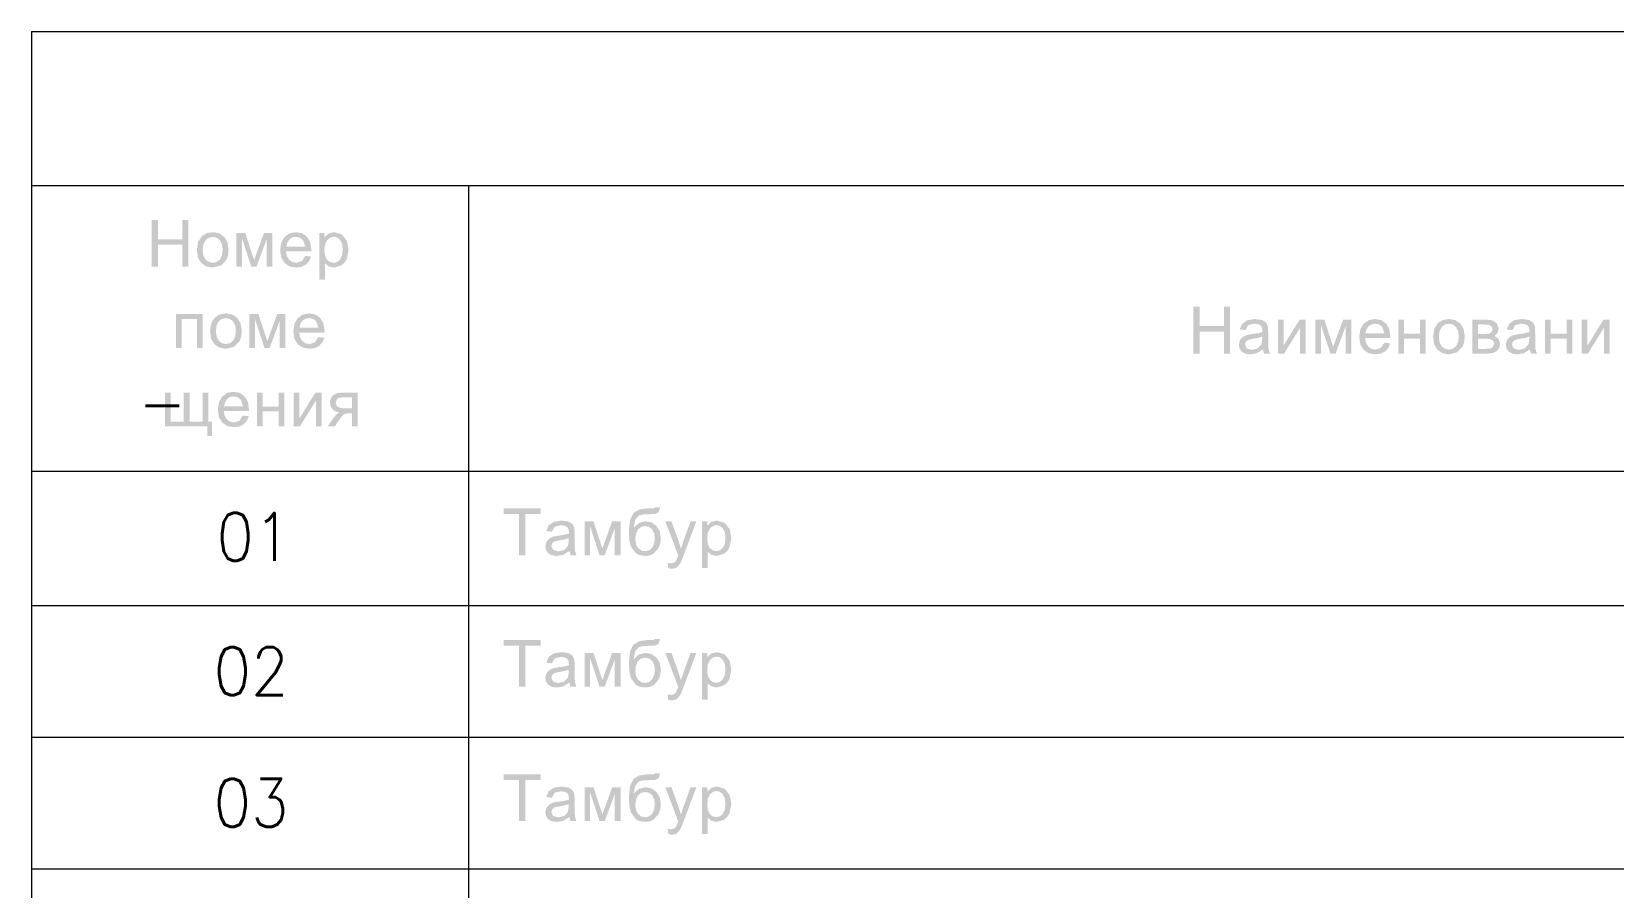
# Model space of a CAD drawing. Header units: millimetres. Extents: x 0 to 420, y 0 to 297.
# Drawn here: x 28.91 to 52.82, y 238.65 to 251.59 of the extents above; entities that cross this region are included whole.
import ezdxf

# ---------------------------------------------------------------- set-up
doc = ezdxf.new("R2010")
doc.units = ezdxf.units.MM
doc.styles.get("Standard").update_dxf_attribs({"font": 'STANDARD'})

msp = doc.modelspace()

# ---------------------------------------------------------------- hatches: boundary and pattern name
for points in [[(30.72871, 248.030999), (30.72871, 248.738208), (30.821865, 248.738208), (30.821865, 248.447718), (31.189526, 248.447718), (31.189526, 248.738208), (31.283232, 248.738208), (31.283232, 248.030999), (31.189526, 248.030999), (31.189526, 248.364484), (30.821865, 248.364484), (30.821865, 248.030999)], [(32.007359, 248.543078), (32.142407, 248.543078), (32.276903, 248.133525), (32.426282, 248.543078), (32.551408, 248.543078), (32.551408, 248.030999), (32.464316, 248.030999), (32.464316, 248.443308), (32.312732, 248.030999), (32.235011, 248.030999), (32.092246, 248.463152), (32.092246, 248.030999), (32.007359, 248.030999)], [(31.09593, 247.315411), (31.49997, 247.315411), (31.49997, 246.803332), (31.41343, 246.803332), (31.41343, 247.243753), (31.183022, 247.243753), (31.183022, 246.803332), (31.09593, 246.803332)], [(32.206637, 247.315411), (32.341685, 247.315411), (32.476181, 246.905858), (32.625561, 247.315411), (32.750687, 247.315411), (32.750687, 246.803332), (32.663595, 246.803332), (32.663595, 247.215641), (32.51201, 246.803332), (32.434289, 246.803332), (32.291524, 247.235485), (32.291524, 246.803332), (32.206637, 246.803332)], [(46.47671, 246.718666), (46.47671, 247.425875), (46.569865, 247.425875), (46.569865, 247.135384), (46.937526, 247.135384), (46.937526, 247.425875), (47.031232, 247.425875), (47.031232, 246.718666), (46.937526, 246.718666), (46.937526, 247.052151), (46.569865, 247.052151), (46.569865, 246.718666)], [(47.752603, 247.230745), (47.839695, 247.230745), (47.839695, 246.840484), (48.080025, 247.230745), (48.173731, 247.230745), (48.173731, 246.718666), (48.08719, 246.718666), (48.08719, 247.106721), (47.846309, 246.718666), (47.752603, 246.718666)], [(48.319706, 247.230745), (48.454754, 247.230745), (48.58925, 246.821192), (48.738629, 247.230745), (48.863755, 247.230745), (48.863755, 246.718666), (48.776663, 246.718666), (48.776663, 247.130975), (48.625079, 246.718666), (48.547358, 246.718666), (48.404593, 247.150818), (48.404593, 246.718666), (48.319706, 246.718666)], [(49.5734, 247.230745), (49.660492, 247.230745), (49.660492, 247.017976), (49.900822, 247.017976), (49.900822, 247.230745), (49.987914, 247.230745), (49.987914, 246.718666), (49.900822, 246.718666), (49.900822, 246.945766), (49.660492, 246.945766), (49.660492, 246.718666), (49.5734, 246.718666)], [(51.789396, 247.230745), (51.876488, 247.230745), (51.876488, 247.017976), (52.116818, 247.017976), (52.116818, 247.230745), (52.20391, 247.230745), (52.20391, 246.718666), (52.116818, 246.718666), (52.116818, 246.945766), (51.876488, 246.945766), (51.876488, 246.718666), (51.789396, 246.718666)], [(52.346125, 247.230745), (52.433217, 247.230745), (52.433217, 246.840484), (52.673547, 247.230745), (52.767253, 247.230745), (52.767253, 246.718666), (52.680713, 246.718666), (52.680713, 247.106721), (52.439832, 246.718666), (52.346125, 246.718666)], [(30.9288, 246.130078), (31.015892, 246.130078), (31.015892, 245.689657), (31.213778, 245.689657), (31.213778, 246.130078), (31.300319, 246.130078), (31.300319, 245.689657), (31.498757, 245.689657), (31.498757, 246.130078), (31.584746, 246.130078), (31.584746, 245.689657), (31.642624, 245.689657), (31.642624, 245.473029), (31.570415, 245.473029), (31.570415, 245.617999), (30.9288, 245.617999)], [(32.318786, 246.130078), (32.405878, 246.130078), (32.405878, 245.917309), (32.646208, 245.917309), (32.646208, 246.130078), (32.7333, 246.130078), (32.7333, 245.617999), (32.646208, 245.617999), (32.646208, 245.8451), (32.405878, 245.8451), (32.405878, 245.617999), (32.318786, 245.617999)], [(32.875515, 246.130078), (32.962607, 246.130078), (32.962607, 245.739818), (33.202937, 246.130078), (33.296643, 246.130078), (33.296643, 245.617999), (33.210102, 245.617999), (33.210102, 246.006055), (32.969221, 245.617999), (32.875515, 245.617999)], [(36.281983, 243.670666), (36.281983, 244.29409), (36.048819, 244.29409), (36.048819, 244.377875), (36.609405, 244.377875), (36.609405, 244.29409), (36.375139, 244.29409), (36.375139, 243.670666)], [(37.27163, 244.182745), (37.406678, 244.182745), (37.541175, 243.773192), (37.690554, 244.182745), (37.81568, 244.182745), (37.81568, 243.670666), (37.728588, 243.670666), (37.728588, 244.082975), (37.577004, 243.670666), (37.499282, 243.670666), (37.356518, 244.102818), (37.356518, 243.670666), (37.27163, 243.670666)], [(38.538078, 243.473331), (38.528707, 243.55491), (38.578316, 243.547193), (38.624067, 243.557115), (38.65273, 243.583574), (38.663548, 243.606587), (38.67974, 243.648617), (38.687457, 243.669563), (38.492878, 244.182745), (38.586585, 244.182745), (38.692969, 243.886191), (38.729901, 243.76768), (38.76573, 243.884537), (38.875421, 244.182745), (38.961962, 244.182745), (38.767383, 243.661846), (38.73934, 243.590671), (38.718325, 243.54554), (38.665408, 243.482701), (38.594302, 243.462858)], [(36.281983, 241.680999), (36.281983, 242.304424), (36.048819, 242.304424), (36.048819, 242.388208), (36.609405, 242.388208), (36.609405, 242.304424), (36.375139, 242.304424), (36.375139, 241.680999)], [(37.27163, 242.193078), (37.406678, 242.193078), (37.541175, 241.783525), (37.690554, 242.193078), (37.81568, 242.193078), (37.81568, 241.680999), (37.728588, 241.680999), (37.728588, 242.093308), (37.577004, 241.680999), (37.499282, 241.680999), (37.356518, 242.113152), (37.356518, 241.680999), (37.27163, 241.680999)], [(38.538078, 241.483664), (38.528707, 241.565244), (38.578316, 241.557527), (38.624067, 241.567449), (38.65273, 241.593907), (38.663548, 241.61692), (38.67974, 241.65895), (38.687457, 241.679897), (38.492878, 242.193078), (38.586585, 242.193078), (38.692969, 241.896524), (38.729901, 241.778013), (38.76573, 241.894871), (38.875421, 242.193078), (38.961962, 242.193078), (38.767383, 241.67218), (38.73934, 241.601004), (38.718325, 241.555873), (38.665408, 241.493035), (38.594302, 241.473191)], [(36.281983, 239.648999), (36.281983, 240.272424), (36.048819, 240.272424), (36.048819, 240.356208), (36.609405, 240.356208), (36.609405, 240.272424), (36.375139, 240.272424), (36.375139, 239.648999)], [(37.27163, 240.161078), (37.406678, 240.161078), (37.541175, 239.751525), (37.690554, 240.161078), (37.81568, 240.161078), (37.81568, 239.648999), (37.728588, 239.648999), (37.728588, 240.061308), (37.577004, 239.648999), (37.499282, 239.648999), (37.356518, 240.081152), (37.356518, 239.648999), (37.27163, 239.648999)], [(38.538078, 239.451664), (38.528707, 239.533244), (38.578316, 239.525527), (38.624067, 239.535449), (38.65273, 239.561907), (38.663548, 239.58492), (38.67974, 239.62695), (38.687457, 239.647897), (38.492878, 240.161078), (38.586585, 240.161078), (38.692969, 239.864524), (38.729901, 239.746013), (38.76573, 239.862871), (38.875421, 240.161078), (38.961962, 240.161078), (38.767383, 239.64018), (38.73934, 239.569004), (38.718325, 239.523873), (38.665408, 239.461035), (38.594302, 239.441191)]]:
    msp.add_hatch(color=251).paths.add_polyline_path(points, flags=0)
h = msp.add_hatch(color=251)
h.paths.add_polyline_path([(31.411314, 248.287314), (31.430882, 248.410993), (31.490138, 248.497878), (31.56338, 248.540322), (31.651093, 248.554654), (31.747073, 248.53729), (31.823623, 248.4852), (31.87399, 248.402863), (31.890871, 248.29448), (31.88343, 248.205734), (31.861106, 248.138486), (31.775116, 248.050843), (31.651093, 248.019423), (31.553941, 248.036511), (31.47746, 248.088325), (31.42785, 248.172317)], flags=0)
h.paths.add_polyline_path([(31.50006, 248.287314), (31.510808, 248.200842), (31.543054, 248.139588), (31.591492, 248.103139), (31.651093, 248.091081), (31.71021, 248.103208), (31.75858, 248.14014), (31.790826, 248.202082), (31.801574, 248.29007), (31.790826, 248.373166), (31.75858, 248.433937), (31.71021, 248.470662), (31.651093, 248.482996), (31.591492, 248.470662), (31.543054, 248.433937), (31.510808, 248.372821)], flags=0)
h = msp.add_hatch(color=251)
h.paths.add_polyline_path([(33.049757, 248.195812), (33.139605, 248.184788), (33.109288, 248.11499), (33.060781, 248.062969), (32.995324, 248.030241), (32.914158, 248.019423), (32.813561, 248.036511), (32.736115, 248.088325), (32.686781, 248.171559), (32.670521, 248.282904), (32.687057, 248.397419), (32.736666, 248.482996), (32.813079, 248.536601), (32.909748, 248.554654), (33.002834, 248.537015), (33.077317, 248.484649), (33.125962, 248.400727), (33.142361, 248.287865), (33.14181, 248.264714), (32.759817, 248.264714), (32.774287, 248.1903), (32.807773, 248.13573), (32.855867, 248.102244), (32.914709, 248.091081), (32.996289, 248.115886)], flags=0)
h.paths.add_polyline_path([(32.764778, 248.336372), (33.050859, 248.336372), (33.018337, 248.433386), (32.970313, 248.470869), (32.910299, 248.483547), (32.855384, 248.473349), (32.809978, 248.443308), (32.778076, 248.396661)], flags=0)
h = msp.add_hatch(color=251)
h.paths.add_polyline_path([(33.260502, 247.834766), (33.260502, 248.543078), (33.339877, 248.543078), (33.339877, 248.476932), (33.402716, 248.53481), (33.488154, 248.554654), (33.603909, 248.521029), (33.679426, 248.425669), (33.705333, 248.291173), (33.677221, 248.14951), (33.642563, 248.093838), (33.59509, 248.053048), (33.482091, 248.019423), (33.403818, 248.037614), (33.347594, 248.083916), (33.347594, 247.834766)], flags=0)
h.paths.add_polyline_path([(33.339326, 248.284007), (33.349248, 248.197948), (33.379013, 248.137935), (33.423179, 248.102726), (33.476027, 248.091081), (33.529771, 248.103139), (33.575246, 248.139588), (33.606252, 248.202014), (33.616587, 248.291724), (33.60639, 248.376955), (33.576348, 248.437796), (33.532044, 248.474521), (33.479886, 248.486854), (33.427727, 248.473763), (33.381769, 248.43504), (33.349799, 248.371306)], flags=0)
h = msp.add_hatch(color=251)
h.paths.add_polyline_path([(31.610592, 247.059647), (31.63016, 247.183326), (31.689416, 247.270212), (31.762659, 247.312655), (31.850371, 247.326987), (31.946351, 247.309624), (32.022901, 247.257534), (32.073269, 247.175196), (32.09015, 247.066813), (32.082708, 246.978068), (32.060384, 246.910819), (31.974394, 246.823176), (31.850371, 246.791757), (31.753219, 246.808844), (31.676738, 246.860659), (31.627129, 246.94465)], flags=0)
h.paths.add_polyline_path([(31.699338, 247.059647), (31.710087, 246.973176), (31.742333, 246.911922), (31.790771, 246.875473), (31.850371, 246.863415), (31.909489, 246.875542), (31.957858, 246.912473), (31.990104, 246.974416), (32.000853, 247.062404), (31.990104, 247.145499), (31.957858, 247.206271), (31.909489, 247.242995), (31.850371, 247.255329), (31.790771, 247.242995), (31.742333, 247.206271), (31.710087, 247.145155)], flags=0)
h = msp.add_hatch(color=251)
h.paths.add_polyline_path([(33.249035, 246.968146), (33.338883, 246.957121), (33.308566, 246.887324), (33.260059, 246.835303), (33.194602, 246.802574), (33.113436, 246.791757), (33.012839, 246.808844), (32.935393, 246.860659), (32.88606, 246.943892), (32.869799, 247.055238), (32.886335, 247.169753), (32.935945, 247.255329), (33.012357, 247.308935), (33.109026, 247.326987), (33.202113, 247.309348), (33.276596, 247.256983), (33.32524, 247.17306), (33.341639, 247.060199), (33.341088, 247.037048), (32.959096, 247.037048), (32.973565, 246.962634), (33.007051, 246.908063), (33.055145, 246.874577), (33.113987, 246.863415), (33.195567, 246.888219)], flags=0)
h.paths.add_polyline_path([(32.964057, 247.108706), (33.250137, 247.108706), (33.217616, 247.205719), (33.169591, 247.243202), (33.109577, 247.25588), (33.054663, 247.245683), (33.009256, 247.215641), (32.977355, 247.168995)], flags=0)
h = msp.add_hatch(color=251)
h.paths.add_polyline_path([(47.525872, 246.782055), (47.432717, 246.723627), (47.336805, 246.70709), (47.262116, 246.717425), (47.20727, 246.748431), (47.173301, 246.795285), (47.16207, 246.853713), (47.179158, 246.922064), (47.223806, 246.972225), (47.286645, 247.000888), (47.363815, 247.014117), (47.454627, 247.027346), (47.518155, 247.043883), (47.518706, 247.066483), (47.512574, 247.111613), (47.494453, 247.141448), (47.452698, 247.16329), (47.395234, 247.170662), (47.304835, 247.149165), (47.26184, 247.073097), (47.176953, 247.084673), (47.214987, 247.172867), (47.291606, 247.22413), (47.407912, 247.24232), (47.514297, 247.226886), (47.57493, 247.18775), (47.60194, 247.129321), (47.60635, 247.048844), (47.60635, 246.933088), (47.607659, 246.834352), (47.611862, 246.779851), (47.63391, 246.718666), (47.54296, 246.718666)], flags=0)
h.paths.add_polyline_path([(47.518155, 246.975532), (47.459106, 246.957618), (47.376493, 246.94301), (47.300976, 246.925371), (47.266801, 246.897259), (47.254674, 246.855918), (47.280581, 246.798041), (47.357751, 246.77489), (47.447048, 246.796938), (47.504375, 246.857021), (47.518155, 246.944113)], flags=0)
h = msp.add_hatch(color=251)
h.paths.add_polyline_path([(49.362104, 246.883479), (49.451952, 246.872455), (49.421635, 246.802657), (49.373128, 246.750636), (49.307671, 246.717908), (49.226505, 246.70709), (49.125908, 246.724178), (49.048462, 246.775992), (48.999128, 246.859226), (48.982867, 246.970571), (48.999404, 247.085086), (49.049013, 247.170662), (49.125426, 247.224268), (49.222095, 247.24232), (49.315181, 247.224681), (49.389664, 247.172316), (49.438309, 247.088393), (49.454708, 246.975532), (49.454157, 246.952381), (49.072164, 246.952381), (49.086634, 246.877967), (49.12012, 246.823397), (49.168214, 246.78991), (49.227056, 246.778748), (49.308636, 246.803553)], flags=0)
h.paths.add_polyline_path([(49.077125, 247.024039), (49.363206, 247.024039), (49.330684, 247.121053), (49.28266, 247.158535), (49.222646, 247.171213), (49.167731, 247.161016), (49.122325, 247.130975), (49.090423, 247.084328)], flags=0)
h = msp.add_hatch(color=251)
h.paths.add_polyline_path([(50.098159, 246.974981), (50.117727, 247.09866), (50.176982, 247.185545), (50.250225, 247.227989), (50.337937, 247.24232), (50.433918, 247.224957), (50.510468, 247.172867), (50.560835, 247.090529), (50.577716, 246.982147), (50.570274, 246.893401), (50.54795, 246.826153), (50.461961, 246.738509), (50.337937, 246.70709), (50.240786, 246.724178), (50.164304, 246.775992), (50.114695, 246.859983)], flags=0)
h.paths.add_polyline_path([(50.186904, 246.974981), (50.197653, 246.888509), (50.229899, 246.827255), (50.278337, 246.790806), (50.337937, 246.778748), (50.397055, 246.790875), (50.445424, 246.827806), (50.47767, 246.889749), (50.488419, 246.977737), (50.47767, 247.060833), (50.445424, 247.121604), (50.397055, 247.158329), (50.337937, 247.170662), (50.278337, 247.158329), (50.229899, 247.121604), (50.197653, 247.060488)], flags=0)
h = msp.add_hatch(color=251)
h.paths.add_polyline_path([(51.562114, 246.782055), (51.468959, 246.723627), (51.373047, 246.70709), (51.298358, 246.717425), (51.243512, 246.748431), (51.209543, 246.795285), (51.198312, 246.853713), (51.2154, 246.922064), (51.260048, 246.972225), (51.322887, 247.000888), (51.400057, 247.014117), (51.49087, 247.027346), (51.554397, 247.043883), (51.554948, 247.066483), (51.548816, 247.111613), (51.530695, 247.141448), (51.48894, 247.16329), (51.431476, 247.170662), (51.341077, 247.149165), (51.298082, 247.073097), (51.213195, 247.084673), (51.251229, 247.172867), (51.327848, 247.22413), (51.444154, 247.24232), (51.550539, 247.226886), (51.611172, 247.18775), (51.638182, 247.129321), (51.642592, 247.048844), (51.642592, 246.933088), (51.643901, 246.834352), (51.648104, 246.779851), (51.670152, 246.718666), (51.579202, 246.718666)], flags=0)
h.paths.add_polyline_path([(51.554397, 246.975532), (51.495348, 246.957618), (51.412735, 246.94301), (51.337218, 246.925371), (51.303043, 246.897259), (51.290916, 246.855918), (51.316823, 246.798041), (51.393994, 246.77489), (51.48329, 246.796938), (51.540617, 246.857021), (51.554397, 246.944113)], flags=0)
h = msp.add_hatch(color=251)
h.paths.add_polyline_path([(50.691999, 247.230745), (50.89209, 247.230745), (50.956237, 247.227575), (51.001782, 247.218618), (51.063518, 247.173418), (51.089425, 247.095146), (51.073991, 247.030654), (51.028791, 246.985454), (51.088322, 246.940254), (51.112576, 246.861982), (51.096935, 246.798454), (51.06021, 246.753943), (51.002333, 246.727416), (50.922958, 246.718666), (50.691999, 246.718666)], flags=0)
h.paths.add_polyline_path([(50.779091, 247.015219), (50.871695, 247.015219), (50.947211, 247.020732), (50.984694, 247.044434), (51.00123, 247.086877), (50.972567, 247.143101), (50.933638, 247.155021), (50.874451, 247.159087), (50.779091, 247.159087)], flags=0)
h.paths.add_polyline_path([(50.779091, 246.790324), (50.893192, 246.790324), (50.955273, 246.794527), (50.994616, 246.807411), (51.023279, 246.866391), (51.007294, 246.911591), (50.965953, 246.938601), (50.883822, 246.944113), (50.779091, 246.944113)], flags=0)
h = msp.add_hatch(color=251)
h.paths.add_polyline_path([(32.107489, 245.782812), (32.197337, 245.771788), (32.16702, 245.70199), (32.118514, 245.64997), (32.053057, 245.617241), (31.97189, 245.606423), (31.871293, 245.623511), (31.793848, 245.675325), (31.744514, 245.758559), (31.728253, 245.869904), (31.74479, 245.984419), (31.794399, 246.069996), (31.870811, 246.123601), (31.967481, 246.141654), (32.060567, 246.124015), (32.13505, 246.071649), (32.183695, 245.987727), (32.200093, 245.874865), (32.199542, 245.851714), (31.81755, 245.851714), (31.832019, 245.7773), (31.865506, 245.72273), (31.913599, 245.689244), (31.972441, 245.678081), (32.054021, 245.702886)], flags=0)
h.paths.add_polyline_path([(31.822511, 245.923372), (32.108592, 245.923372), (32.07607, 246.020386), (32.028045, 246.057869), (31.968032, 246.070547), (31.913117, 246.060349), (31.867711, 246.030308), (31.835809, 245.983661)], flags=0)
h = msp.add_hatch(color=251)
h.paths.add_polyline_path([(33.843351, 246.130078), (33.843351, 245.617999), (33.756811, 245.617999), (33.756811, 245.817539), (33.70665, 245.817539), (33.638299, 245.805412), (33.610945, 245.780676), (33.573256, 245.729896), (33.497188, 245.617999), (33.389701, 245.617999), (33.483408, 245.755803), (33.526127, 245.805274), (33.568846, 245.827461), (33.504009, 245.84572), (33.458603, 245.880929), (33.431593, 245.927506), (33.422774, 245.980699), (33.434418, 246.040919), (33.469627, 246.088737), (33.526954, 246.119743), (33.605778, 246.130078)], flags=0)
h.paths.add_polyline_path([(33.756811, 246.05842), (33.633338, 246.05842), (33.569328, 246.052288), (33.533017, 246.034167), (33.510968, 245.977943), (33.519237, 245.938117), (33.544041, 245.910694), (33.589654, 245.894571), (33.660899, 245.889197), (33.756811, 245.889197)], flags=0)
h = msp.add_hatch(color=251)
h.paths.add_polyline_path([(38.338833, 244.394411), (38.415452, 244.39386), (38.392301, 244.321651), (38.347101, 244.295744), (38.306036, 244.291541), (38.238512, 244.290232), (38.148044, 244.284926), (38.091888, 244.269285), (38.035664, 244.202588), (38.016372, 244.085731), (38.092991, 244.158491), (38.19221, 244.182745), (38.2844, 244.165381), (38.359228, 244.113292), (38.408837, 244.03185), (38.425374, 243.92643), (38.41683, 243.844574), (38.39175, 243.779255), (38.312926, 243.690509), (38.258769, 243.666945), (38.188902, 243.65909), (38.10746, 243.669425), (38.046689, 243.700431), (37.969519, 243.807367), (37.949193, 243.896733), (37.942509, 244.034468), (37.959528, 244.204035), (38.01086, 244.307871), (38.09809, 244.360718), (38.222526, 244.378426), (38.29198, 244.378977), (38.323399, 244.381182)], flags=0)
h.paths.add_polyline_path([(38.334423, 243.928634), (38.324915, 244.001257), (38.296389, 244.059824), (38.250845, 244.098271), (38.190005, 244.111087), (38.125857, 244.097513), (38.078659, 244.057068), (38.049169, 243.993747), (38.039523, 243.912649), (38.050272, 243.833757), (38.082518, 243.775948), (38.130818, 243.740739), (38.189454, 243.729095), (38.247813, 243.742737), (38.294184, 243.783665), (38.324226, 243.847261)], flags=0)
h = msp.add_hatch(color=251)
h.paths.add_polyline_path([(37.042144, 243.734055), (36.948988, 243.675627), (36.853077, 243.65909), (36.778387, 243.669425), (36.723541, 243.700431), (36.689573, 243.747285), (36.678342, 243.805713), (36.695429, 243.874064), (36.740078, 243.924225), (36.802916, 243.952888), (36.880086, 243.966117), (36.970899, 243.979346), (37.034427, 243.995883), (37.034978, 244.018483), (37.028846, 244.063613), (37.010724, 244.093448), (36.96897, 244.11529), (36.911506, 244.122662), (36.821106, 244.101165), (36.778112, 244.025097), (36.693224, 244.036673), (36.731258, 244.124867), (36.807877, 244.17613), (36.924184, 244.19432), (37.030568, 244.178886), (37.091202, 244.13975), (37.118211, 244.081321), (37.122621, 244.000844), (37.122621, 243.885088), (37.12393, 243.786352), (37.128133, 243.731851), (37.150182, 243.670666), (37.059231, 243.670666)], flags=0)
h.paths.add_polyline_path([(37.034427, 243.927532), (36.975378, 243.909618), (36.892764, 243.89501), (36.817248, 243.877371), (36.783073, 243.849259), (36.770946, 243.807918), (36.796853, 243.750041), (36.874023, 243.72689), (36.96332, 243.748938), (37.020646, 243.809021), (37.034427, 243.896113)], flags=0)
h = msp.add_hatch(color=251)
h.paths.add_polyline_path([(39.046719, 243.474433), (39.046719, 244.182745), (39.126094, 244.182745), (39.126094, 244.116599), (39.188932, 244.174476), (39.274371, 244.19432), (39.390126, 244.160696), (39.465643, 244.065336), (39.49155, 243.930839), (39.463438, 243.789177), (39.42878, 243.733504), (39.381307, 243.692714), (39.268307, 243.65909), (39.190035, 243.67728), (39.133811, 243.723582), (39.133811, 243.474433)], flags=0)
h.paths.add_polyline_path([(39.125543, 243.923674), (39.135465, 243.837615), (39.16523, 243.777601), (39.209396, 243.742393), (39.262244, 243.730748), (39.315988, 243.742806), (39.361463, 243.779255), (39.392469, 243.84168), (39.402804, 243.931391), (39.392606, 244.016622), (39.362565, 244.077463), (39.318261, 244.114187), (39.266103, 244.126521), (39.213944, 244.113429), (39.167986, 244.074706), (39.136016, 244.010972)], flags=0)
h = msp.add_hatch(color=251)
h.paths.add_polyline_path([(38.338833, 242.404745), (38.415452, 242.404193), (38.392301, 242.331984), (38.347101, 242.306077), (38.306036, 242.301874), (38.238512, 242.300565), (38.148044, 242.29526), (38.091888, 242.279619), (38.035664, 242.212922), (38.016372, 242.096064), (38.092991, 242.168825), (38.19221, 242.193078), (38.2844, 242.175715), (38.359228, 242.123625), (38.408837, 242.042183), (38.425374, 241.936763), (38.41683, 241.854907), (38.39175, 241.789588), (38.312926, 241.700843), (38.258769, 241.677278), (38.188902, 241.669424), (38.10746, 241.679759), (38.046689, 241.710765), (37.969519, 241.8177), (37.949193, 241.907066), (37.942509, 242.044801), (37.959528, 242.214369), (38.01086, 242.318204), (38.09809, 242.371052), (38.222526, 242.388759), (38.29198, 242.389311), (38.323399, 242.391516)], flags=0)
h.paths.add_polyline_path([(38.334423, 241.938968), (38.324915, 242.01159), (38.296389, 242.070157), (38.250845, 242.108604), (38.190005, 242.12142), (38.125857, 242.107846), (38.078659, 242.067401), (38.049169, 242.00408), (38.039523, 241.922983), (38.050272, 241.84409), (38.082518, 241.786281), (38.130818, 241.751072), (38.189454, 241.739428), (38.247813, 241.75307), (38.294184, 241.793998), (38.324226, 241.857595)], flags=0)
h = msp.add_hatch(color=251)
h.paths.add_polyline_path([(37.042144, 241.744389), (36.948988, 241.68596), (36.853077, 241.669424), (36.778387, 241.679759), (36.723541, 241.710765), (36.689573, 241.757618), (36.678342, 241.816047), (36.695429, 241.884397), (36.740078, 241.934558), (36.802916, 241.963221), (36.880086, 241.97645), (36.970899, 241.98968), (37.034427, 242.006216), (37.034978, 242.028816), (37.028846, 242.073947), (37.010724, 242.103781), (36.96897, 242.125623), (36.911506, 242.132996), (36.821106, 242.111498), (36.778112, 242.03543), (36.693224, 242.047006), (36.731258, 242.1352), (36.807877, 242.186463), (36.924184, 242.204654), (37.030568, 242.18922), (37.091202, 242.150083), (37.118211, 242.091654), (37.122621, 242.011177), (37.122621, 241.895422), (37.12393, 241.796685), (37.128133, 241.742184), (37.150182, 241.680999), (37.059231, 241.680999)], flags=0)
h.paths.add_polyline_path([(37.034427, 241.937865), (36.975378, 241.919951), (36.892764, 241.905344), (36.817248, 241.887705), (36.783073, 241.859593), (36.770946, 241.818252), (36.796853, 241.760374), (36.874023, 241.737223), (36.96332, 241.759272), (37.020646, 241.819354), (37.034427, 241.906446)], flags=0)
h = msp.add_hatch(color=251)
h.paths.add_polyline_path([(39.046719, 241.484766), (39.046719, 242.193078), (39.126094, 242.193078), (39.126094, 242.126932), (39.188932, 242.18481), (39.274371, 242.204654), (39.390126, 242.171029), (39.465643, 242.075669), (39.49155, 241.941173), (39.463438, 241.79951), (39.42878, 241.743838), (39.381307, 241.703048), (39.268307, 241.669424), (39.190035, 241.687614), (39.133811, 241.733916), (39.133811, 241.484766)], flags=0)
h.paths.add_polyline_path([(39.125543, 241.934007), (39.135465, 241.847948), (39.16523, 241.787935), (39.209396, 241.752726), (39.262244, 241.741081), (39.315988, 241.753139), (39.361463, 241.789588), (39.392469, 241.852014), (39.402804, 241.941724), (39.392606, 242.026956), (39.362565, 242.087796), (39.318261, 242.124521), (39.266103, 242.136854), (39.213944, 242.123763), (39.167986, 242.08504), (39.136016, 242.021306)], flags=0)
h = msp.add_hatch(color=251)
h.paths.add_polyline_path([(38.338833, 240.372745), (38.415452, 240.372193), (38.392301, 240.299984), (38.347101, 240.274077), (38.306036, 240.269874), (38.238512, 240.268565), (38.148044, 240.26326), (38.091888, 240.247619), (38.035664, 240.180922), (38.016372, 240.064064), (38.092991, 240.136825), (38.19221, 240.161078), (38.2844, 240.143715), (38.359228, 240.091625), (38.408837, 240.010183), (38.425374, 239.904763), (38.41683, 239.822907), (38.39175, 239.757588), (38.312926, 239.668843), (38.258769, 239.645278), (38.188902, 239.637424), (38.10746, 239.647759), (38.046689, 239.678765), (37.969519, 239.7857), (37.949193, 239.875066), (37.942509, 240.012801), (37.959528, 240.182369), (38.01086, 240.286204), (38.09809, 240.339052), (38.222526, 240.356759), (38.29198, 240.357311), (38.323399, 240.359516)], flags=0)
h.paths.add_polyline_path([(38.334423, 239.906968), (38.324915, 239.97959), (38.296389, 240.038157), (38.250845, 240.076604), (38.190005, 240.08942), (38.125857, 240.075846), (38.078659, 240.035401), (38.049169, 239.97208), (38.039523, 239.890983), (38.050272, 239.81209), (38.082518, 239.754281), (38.130818, 239.719072), (38.189454, 239.707428), (38.247813, 239.72107), (38.294184, 239.761998), (38.324226, 239.825595)], flags=0)
h = msp.add_hatch(color=251)
h.paths.add_polyline_path([(37.042144, 239.712389), (36.948988, 239.65396), (36.853077, 239.637424), (36.778387, 239.647759), (36.723541, 239.678765), (36.689573, 239.725618), (36.678342, 239.784047), (36.695429, 239.852397), (36.740078, 239.902558), (36.802916, 239.931221), (36.880086, 239.94445), (36.970899, 239.95768), (37.034427, 239.974216), (37.034978, 239.996816), (37.028846, 240.041947), (37.010724, 240.071781), (36.96897, 240.093623), (36.911506, 240.100996), (36.821106, 240.079498), (36.778112, 240.00343), (36.693224, 240.015006), (36.731258, 240.1032), (36.807877, 240.154463), (36.924184, 240.172654), (37.030568, 240.15722), (37.091202, 240.118083), (37.118211, 240.059654), (37.122621, 239.979177), (37.122621, 239.863422), (37.12393, 239.764685), (37.128133, 239.710184), (37.150182, 239.648999), (37.059231, 239.648999)], flags=0)
h.paths.add_polyline_path([(37.034427, 239.905865), (36.975378, 239.887951), (36.892764, 239.873344), (36.817248, 239.855705), (36.783073, 239.827593), (36.770946, 239.786252), (36.796853, 239.728374), (36.874023, 239.705223), (36.96332, 239.727272), (37.020646, 239.787354), (37.034427, 239.874446)], flags=0)
h = msp.add_hatch(color=251)
h.paths.add_polyline_path([(39.046719, 239.452766), (39.046719, 240.161078), (39.126094, 240.161078), (39.126094, 240.094932), (39.188932, 240.15281), (39.274371, 240.172654), (39.390126, 240.139029), (39.465643, 240.043669), (39.49155, 239.909173), (39.463438, 239.76751), (39.42878, 239.711838), (39.381307, 239.671048), (39.268307, 239.637424), (39.190035, 239.655614), (39.133811, 239.701916), (39.133811, 239.452766)], flags=0)
h.paths.add_polyline_path([(39.125543, 239.902007), (39.135465, 239.815948), (39.16523, 239.755935), (39.209396, 239.720726), (39.262244, 239.709082), (39.315988, 239.721139), (39.361463, 239.757588), (39.392469, 239.820014), (39.402804, 239.909724), (39.392606, 239.994956), (39.362565, 240.055796), (39.318261, 240.092521), (39.266103, 240.104854), (39.213944, 240.091763), (39.167986, 240.05304), (39.136016, 239.989306)], flags=0)

# ---------------------------------------------------------------- linework, layer by layer
at = {"color": 251, "lineweight": 0}
for points in [[(28.913668, 251.586999), (77.681668, 251.586999)], [(28.913668, 251.586999), (28.913668, 249.258666)]]:
    msp.add_lwpolyline(points, dxfattribs=at)
at = {"color": 7, "lineweight": 0}
for points in [[(28.913668, 249.258666), (77.681668, 249.258666)], [(28.913668, 249.258666), (28.913668, 42.502666)], [(35.517668, 249.258666), (35.517668, 42.502666)], [(28.913668, 244.940666), (77.681668, 244.940666)], [(28.913668, 242.908666), (77.681668, 242.908666)], [(28.913668, 240.918999), (77.681668, 240.918999)], [(28.913668, 238.929332), (77.681668, 238.929332)]]:
    msp.add_lwpolyline(points, dxfattribs=at)

# ---------------------------------------------------------------- texts
at = {"color": 251, "char_height": 0.724708, "attachment_point": 1}
for s, insert, width in [('-', (30.522336, 246.342707), 0.32209244), ('01', (31.707668, 244.310708), 0.724708), ('02', (31.665335, 242.278706), 0.88575422), ('03', (31.665335, 240.289039), 0.88575422)]:
    msp.add_mtext(s, dxfattribs=dict(at, insert=insert, width=width))

doc.saveas('drawing.dxf')
